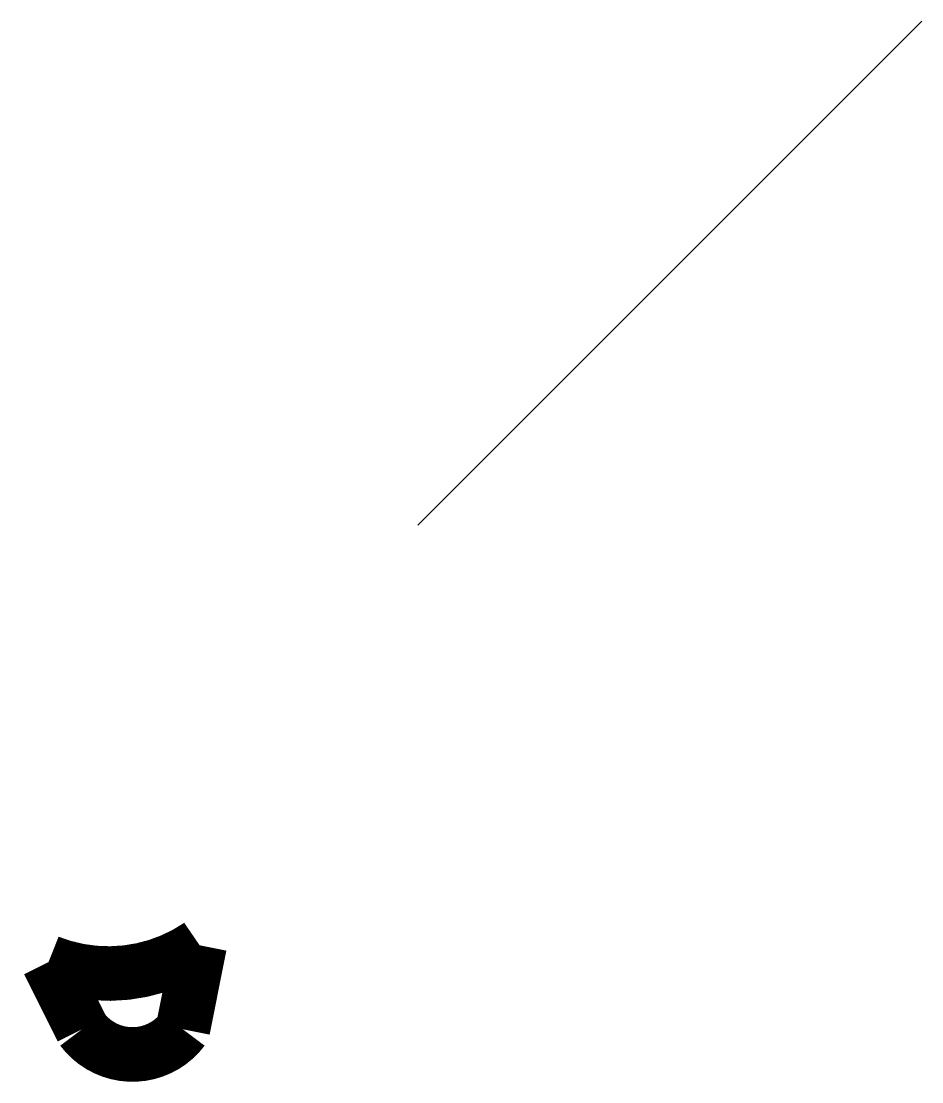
# Model space of a CAD drawing. Header units: metres. Extents: x -3.6 to 50, y -3.1 to 60.
import ezdxf

# ---------------------------------------------------------------- set-up
doc = ezdxf.new("R2010")
doc.units = ezdxf.units.M

msp = doc.modelspace()

# ---------------------------------------------------------------- linework, layer by layer
msp.add_line((20, 30, 40), (50, 60, 70))
at = {"const_width": 3.25, "elevation": 2.75}
msp.add_lwpolyline([(0, 0, 0, 0, 0.5), (6, 0, 2, 0, 0), (7, 5, 0, 3, -0.25), (-2, 4, 0, 0, 0)], format="xyseb", close=True, dxfattribs=at)

doc.saveas('drawing.dxf')
